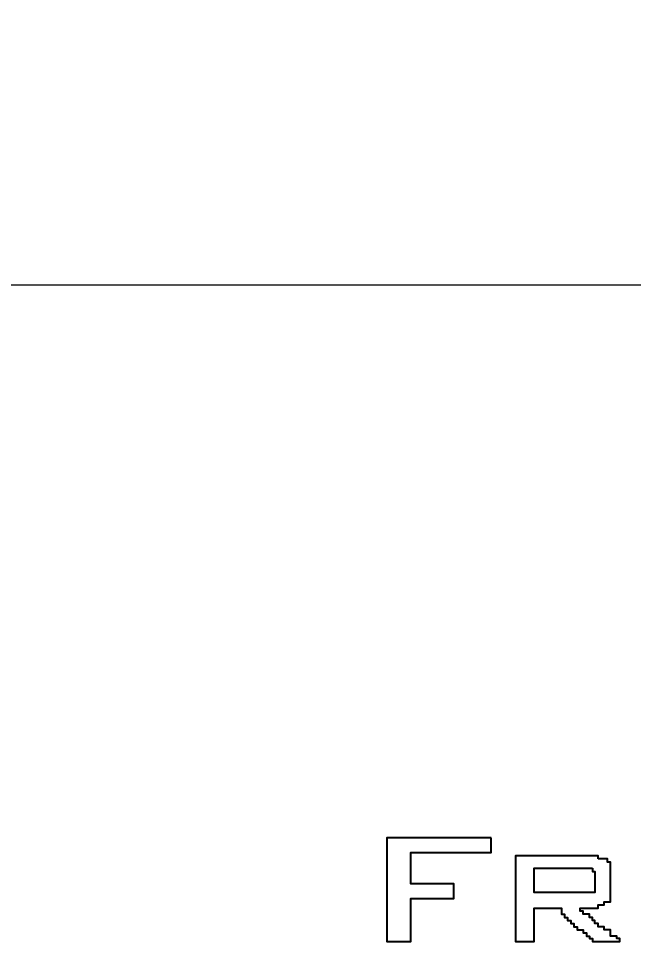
# Model space of a CAD drawing. Header units: millimetres. Extents: x -109 to -14.2, y -107.5 to -24.7.
# Drawn here: x -83.16 to -78.07, y -40.05 to -32.41 of the extents above; entities that cross this region are included whole.
import ezdxf

# ---------------------------------------------------------------- set-up
doc = ezdxf.new("R2010")
doc.units = ezdxf.units.MM
doc.header["$MEASUREMENT"] = 0
doc.layers.add('layer 1', color=7, linetype='Continuous')
doc.styles.get("Standard").update_dxf_attribs({"font": 'Deng.ttf'})
doc.dimstyles.get("Standard").update_dxf_attribs({"dimscale": 20, "dimtxt": 0.18, "dimasz": 0.18, "dimexe": 0.18, "dimexo": 0.0625, "dimgap": 0.09, "dimtad": 0, "dimtih": 1, "dimtoh": 1, "dimdec": 1, "dimzin": 0, "dimdsep": 46, "dimtxsty": 'Standard', "dimcen": 0.09, "dimadec": 0, "dimazin": 0, "dimtfac": 1, "dimtdec": 1, "dimtofl": 0, "dimtmove": 0, "dimatfit": 3, "dimfxl": 1, "dimtolj": 1, "dimtzin": 0, "dimarcsym": 0})

# ---------------------------------------------------------------- blocks, each defined once
blk = doc.blocks.new('*D6')
at = {"color": 0, "lineweight": -2, "transparency": 16777216}
for p, q in [((-85.3248, -35.8599), (-85.3248, -24.6807)), ((-33.3152, -35.8598), (-33.3152, -24.6806)), ((-81.7248, -28.2806), (-65.8387, -28.2806)), ((-36.9152, -28.2806), (-52.8013, -28.2806))]:
    blk.add_line(p, q, dxfattribs=at)
at = {"color": 0, "transparency": 16777216}
for points in [[(-81.7248, -27.6806), (-81.7248, -28.8806), (-85.3248, -28.2807)], [(-36.9152, -27.6806), (-36.9152, -28.8806), (-33.3152, -28.2806)]]:
    blk.add_solid(points, dxfattribs=at)
at = {"layer": 'Defpoints', "color": 0, "transparency": 16777216}
for p in [(-33.3152, -28.2806), (-85.3248, -37.1099), (-33.3152, -37.1098)]:
    blk.add_point(p, dxfattribs=at)
at = {"color": 0, "transparency": 16777216, "insert": (-59.32, -28.2806), "char_height": 3.6, "attachment_point": 5}
blk.add_mtext('\\A1;52.0', dxfattribs=at)

msp = doc.modelspace()

# ---------------------------------------------------------------- linework, layer by layer
at = {"layer": 'layer 1', "color": 0, "lineweight": 18}
msp.add_open_spline([(-85.323, -34.6167), (-85.323, -34.6167), (-33.3209, -34.6167), (-33.3209, -34.6167)], degree=3, dxfattribs=at)
at = {"layer": 'layer 1', "color": 0}
for points, knots in [([(-79.2503, -39.1922), (-79.2503, -39.1922), (-79.2503, -39.3148), (-79.2503, -39.3148), (-79.2503, -39.3148), (-79.2503, -39.3148), (-79.915, -39.3148), (-79.915, -39.3148), (-79.915, -39.3148), (-79.915, -39.3148), (-79.915, -39.3406), (-79.915, -39.3406), (-79.915, -39.3406), (-79.915, -39.4095), (-79.915, -39.4783), (-79.915, -39.5471), (-79.915, -39.5471), (-79.915, -39.5471), (-79.915, -39.573), (-79.915, -39.573), (-79.915, -39.573), (-79.915, -39.573), (-79.5601, -39.573), (-79.5601, -39.573), (-79.5601, -39.573), (-79.5601, -39.573), (-79.5601, -39.6956), (-79.5601, -39.6956), (-79.5601, -39.6956), (-79.5601, -39.6956), (-79.915, -39.6956), (-79.915, -39.6956), (-79.915, -39.6956), (-79.915, -39.6956), (-79.915, -39.7214), (-79.915, -39.7214), (-79.915, -39.7214), (-79.915, -39.8225), (-79.915, -39.9236), (-79.915, -40.0247), (-79.915, -40.0247), (-79.915, -40.0247), (-79.915, -40.0505), (-79.915, -40.0505), (-79.915, -40.0505), (-79.915, -40.0505), (-80.1151, -40.0505), (-80.1151, -40.0505), (-80.1151, -40.0505), (-80.1151, -40.0505), (-80.1151, -40.0247), (-80.1151, -40.0247), (-80.1151, -40.0247), (-80.1151, -39.7558), (-80.1151, -39.4869), (-80.1151, -39.218), (-80.1151, -39.218), (-80.1151, -39.218), (-80.1151, -39.1922), (-80.1151, -39.1922), (-80.1151, -39.1922), (-80.1151, -39.1922), (-79.2503, -39.1922), (-79.2503, -39.1922)], [0, 0, 0, 0, 0.058824, 0.058824, 0.058824, 0.058824, 0.117647, 0.117647, 0.117647, 0.117647, 0.176471, 0.176471, 0.176471, 0.176471, 0.235294, 0.235294, 0.235294, 0.235294, 0.294118, 0.294118, 0.294118, 0.294118, 0.352941, 0.352941, 0.352941, 0.352941, 0.411765, 0.411765, 0.411765, 0.411765, 0.470588, 0.470588, 0.470588, 0.470588, 0.529412, 0.529412, 0.529412, 0.529412, 0.588235, 0.588235, 0.588235, 0.588235, 0.647059, 0.647059, 0.647059, 0.647059, 0.705882, 0.705882, 0.705882, 0.705882, 0.764706, 0.764706, 0.764706, 0.764706, 0.823529, 0.823529, 0.823529, 0.823529, 0.882353, 0.882353, 0.882353, 0.882353, 1, 1, 1, 1]), ([(-78.3662, -39.3665), (-78.3662, -39.3665), (-78.2887, -39.3665), (-78.2887, -39.3665), (-78.2887, -39.3665), (-78.2887, -39.3665), (-78.2887, -39.3923), (-78.2887, -39.3923), (-78.2887, -39.3923), (-78.2887, -39.3923), (-78.2629, -39.3923), (-78.2629, -39.3923), (-78.2629, -39.3923), (-78.2629, -39.3923), (-78.2629, -39.4181), (-78.2629, -39.4181), (-78.2629, -39.4181), (-78.2629, -39.5106), (-78.2629, -39.6031), (-78.2629, -39.6956), (-78.2629, -39.6956), (-78.2629, -39.6956), (-78.2629, -39.7214), (-78.2629, -39.7214), (-78.2629, -39.7214), (-78.2629, -39.7214), (-78.3146, -39.7214), (-78.3146, -39.7214), (-78.3146, -39.7214), (-78.3146, -39.7214), (-78.3146, -39.7472), (-78.3146, -39.7472), (-78.3146, -39.7472), (-78.3146, -39.7472), (-78.3662, -39.7472), (-78.3662, -39.7472), (-78.3662, -39.7472), (-78.3662, -39.7472), (-78.3662, -39.773), (-78.3662, -39.773), (-78.3662, -39.773), (-78.3662, -39.773), (-78.5146, -39.773), (-78.5146, -39.773), (-78.5146, -39.773), (-78.5146, -39.773), (-78.5146, -39.7988), (-78.5146, -39.7988), (-78.5146, -39.7988), (-78.5146, -39.7988), (-78.4888, -39.7988), (-78.4888, -39.7988), (-78.4888, -39.7988), (-78.4888, -39.7988), (-78.4888, -39.8247), (-78.4888, -39.8247), (-78.4888, -39.8247), (-78.4888, -39.8247), (-78.4372, -39.8247), (-78.4372, -39.8247), (-78.4372, -39.8247), (-78.4372, -39.8247), (-78.4372, -39.8505), (-78.4372, -39.8505), (-78.4372, -39.8505), (-78.4372, -39.8505), (-78.4114, -39.8505), (-78.4114, -39.8505), (-78.4114, -39.8505), (-78.4114, -39.8505), (-78.4114, -39.8763), (-78.4114, -39.8763), (-78.4114, -39.8763), (-78.4114, -39.8763), (-78.392, -39.8763), (-78.392, -39.8763), (-78.392, -39.8763), (-78.392, -39.8763), (-78.392, -39.9021), (-78.392, -39.9021), (-78.392, -39.9021), (-78.392, -39.9021), (-78.3662, -39.9021), (-78.3662, -39.9021), (-78.3662, -39.9021), (-78.3662, -39.9021), (-78.3662, -39.9279), (-78.3662, -39.9279), (-78.3662, -39.9279), (-78.3662, -39.9279), (-78.3146, -39.9279), (-78.3146, -39.9279), (-78.3146, -39.9279), (-78.3146, -39.9279), (-78.3146, -39.9537), (-78.3146, -39.9537), (-78.3146, -39.9537), (-78.3146, -39.9537), (-78.2629, -39.9537), (-78.2629, -39.9537), (-78.2629, -39.9537), (-78.2629, -39.9537), (-78.2629, -40.0054), (-78.2629, -40.0054), (-78.2629, -40.0054), (-78.2629, -40.0054), (-78.2113, -40.0054), (-78.2113, -40.0054), (-78.2113, -40.0054), (-78.2113, -40.0054), (-78.2113, -40.0247), (-78.2113, -40.0247), (-78.2113, -40.0247), (-78.2113, -40.0247), (-78.1855, -40.0247), (-78.1855, -40.0247), (-78.1855, -40.0247), (-78.1855, -40.0247), (-78.1855, -40.0505), (-78.1855, -40.0505), (-78.1855, -40.0505), (-78.1855, -40.0505), (-78.4114, -40.0505), (-78.4114, -40.0505), (-78.4114, -40.0505), (-78.4114, -40.0505), (-78.4114, -40.0247), (-78.4114, -40.0247), (-78.4114, -40.0247), (-78.4114, -40.0247), (-78.4372, -40.0247), (-78.4372, -40.0247), (-78.4372, -40.0247), (-78.4372, -40.0247), (-78.4372, -40.0054), (-78.4372, -40.0054), (-78.4372, -40.0054), (-78.4372, -40.0054), (-78.463, -40.0054), (-78.463, -40.0054), (-78.463, -40.0054), (-78.463, -40.0054), (-78.463, -39.9795), (-78.463, -39.9795), (-78.463, -39.9795), (-78.463, -39.9795), (-78.4888, -39.9795), (-78.4888, -39.9795), (-78.4888, -39.9795), (-78.4888, -39.9795), (-78.4888, -39.9537), (-78.4888, -39.9537), (-78.4888, -39.9537), (-78.4888, -39.9537), (-78.5404, -39.9537), (-78.5404, -39.9537), (-78.5404, -39.9537), (-78.5404, -39.9537), (-78.5404, -39.9279), (-78.5404, -39.9279), (-78.5404, -39.9279), (-78.5404, -39.9279), (-78.5662, -39.9279), (-78.5662, -39.9279), (-78.5662, -39.9279), (-78.5662, -39.9279), (-78.5662, -39.9021), (-78.5662, -39.9021), (-78.5662, -39.9021), (-78.5662, -39.9021), (-78.592, -39.9021), (-78.592, -39.9021), (-78.592, -39.9021), (-78.592, -39.9021), (-78.592, -39.8763), (-78.592, -39.8763), (-78.592, -39.8763), (-78.592, -39.8763), (-78.6179, -39.8763), (-78.6179, -39.8763), (-78.6179, -39.8763), (-78.6179, -39.8763), (-78.6179, -39.8505), (-78.6179, -39.8505), (-78.6179, -39.8505), (-78.6179, -39.8505), (-78.6437, -39.8505), (-78.6437, -39.8505), (-78.6437, -39.8505), (-78.6437, -39.8505), (-78.6437, -39.8247), (-78.6437, -39.8247), (-78.6437, -39.8247), (-78.6437, -39.8247), (-78.6695, -39.8247), (-78.6695, -39.8247), (-78.6695, -39.8247), (-78.6695, -39.8247), (-78.6695, -39.773), (-78.6695, -39.773), (-78.6695, -39.773), (-78.6695, -39.773), (-78.8954, -39.773), (-78.8954, -39.773), (-78.8954, -39.773), (-78.8954, -39.773), (-78.8954, -39.7988), (-78.8954, -39.7988), (-78.8954, -39.7988), (-78.8954, -39.8741), (-78.8954, -39.9494), (-78.8954, -40.0247), (-78.8954, -40.0247), (-78.8954, -40.0247), (-78.8954, -40.0505), (-78.8954, -40.0505), (-78.8954, -40.0505), (-78.8954, -40.0505), (-79.0503, -40.0505), (-79.0503, -40.0505), (-79.0503, -40.0505), (-79.0503, -40.0505), (-79.0503, -40.0247), (-79.0503, -40.0247), (-79.0503, -40.0247), (-79.0503, -39.8053), (-79.0503, -39.5859), (-79.0503, -39.3665), (-79.0503, -39.3665), (-79.0503, -39.3665), (-79.0503, -39.3406), (-79.0503, -39.3406), (-79.0503, -39.3406), (-79.0503, -39.3406), (-78.3662, -39.3406), (-78.3662, -39.3406), (-78.3662, -39.3406), (-78.3662, -39.3406), (-78.3662, -39.3665), (-78.3662, -39.3665)], [0, 0, 0, 0, 0.016393, 0.016393, 0.016393, 0.016393, 0.032787, 0.032787, 0.032787, 0.032787, 0.04918, 0.04918, 0.04918, 0.04918, 0.065574, 0.065574, 0.065574, 0.065574, 0.081967, 0.081967, 0.081967, 0.081967, 0.098361, 0.098361, 0.098361, 0.098361, 0.114754, 0.114754, 0.114754, 0.114754, 0.131148, 0.131148, 0.131148, 0.131148, 0.147541, 0.147541, 0.147541, 0.147541, 0.163934, 0.163934, 0.163934, 0.163934, 0.180328, 0.180328, 0.180328, 0.180328, 0.196721, 0.196721, 0.196721, 0.196721, 0.213115, 0.213115, 0.213115, 0.213115, 0.229508, 0.229508, 0.229508, 0.229508, 0.245902, 0.245902, 0.245902, 0.245902, 0.262295, 0.262295, 0.262295, 0.262295, 0.278689, 0.278689, 0.278689, 0.278689, 0.295082, 0.295082, 0.295082, 0.295082, 0.311475, 0.311475, 0.311475, 0.311475, 0.327869, 0.327869, 0.327869, 0.327869, 0.344262, 0.344262, 0.344262, 0.344262, 0.360656, 0.360656, 0.360656, 0.360656, 0.377049, 0.377049, 0.377049, 0.377049, 0.393443, 0.393443, 0.393443, 0.393443, 0.409836, 0.409836, 0.409836, 0.409836, 0.42623, 0.42623, 0.42623, 0.42623, 0.442623, 0.442623, 0.442623, 0.442623, 0.459016, 0.459016, 0.459016, 0.459016, 0.47541, 0.47541, 0.47541, 0.47541, 0.491803, 0.491803, 0.491803, 0.491803, 0.508197, 0.508197, 0.508197, 0.508197, 0.52459, 0.52459, 0.52459, 0.52459, 0.540984, 0.540984, 0.540984, 0.540984, 0.557377, 0.557377, 0.557377, 0.557377, 0.57377, 0.57377, 0.57377, 0.573771, 0.590164, 0.590164, 0.590164, 0.590164, 0.606557, 0.606557, 0.606557, 0.606557, 0.622951, 0.622951, 0.622951, 0.622951, 0.639344, 0.639344, 0.639344, 0.639344, 0.655738, 0.655738, 0.655738, 0.655738, 0.672131, 0.672131, 0.672131, 0.672131, 0.688525, 0.688525, 0.688525, 0.688525, 0.704918, 0.704918, 0.704918, 0.704918, 0.721311, 0.721311, 0.721311, 0.721311, 0.737705, 0.737705, 0.737705, 0.737705, 0.754098, 0.754098, 0.754098, 0.754098, 0.770492, 0.770492, 0.770492, 0.770492, 0.786885, 0.786885, 0.786885, 0.786885, 0.803279, 0.803279, 0.803279, 0.803279, 0.819672, 0.819672, 0.819672, 0.819672, 0.836066, 0.836066, 0.836066, 0.836066, 0.852459, 0.852459, 0.852459, 0.852459, 0.868852, 0.868852, 0.868852, 0.868852, 0.885246, 0.885246, 0.885246, 0.885246, 0.901639, 0.901639, 0.901639, 0.901639, 0.918033, 0.918033, 0.918033, 0.918033, 0.934426, 0.934426, 0.934426, 0.934426, 0.95082, 0.95082, 0.95082, 0.95082, 0.967213, 0.967213, 0.967213, 0.967213, 1, 1, 1, 1]), ([(-78.4114, -39.4439), (-78.4114, -39.4439), (-78.8954, -39.4439), (-78.8954, -39.4439), (-78.8954, -39.4439), (-78.8954, -39.4439), (-78.8954, -39.4697), (-78.8954, -39.4697), (-78.8954, -39.4697), (-78.8954, -39.5192), (-78.8954, -39.5687), (-78.8954, -39.6181), (-78.8954, -39.6181), (-78.8954, -39.6181), (-78.8954, -39.6439), (-78.8954, -39.6439), (-78.8954, -39.6439), (-78.8954, -39.6439), (-78.392, -39.6439), (-78.392, -39.6439), (-78.392, -39.6439), (-78.392, -39.6439), (-78.392, -39.6181), (-78.392, -39.6181), (-78.392, -39.6181), (-78.392, -39.5773), (-78.392, -39.5364), (-78.392, -39.4955), (-78.392, -39.4955), (-78.392, -39.4955), (-78.392, -39.4697), (-78.392, -39.4697), (-78.392, -39.4697), (-78.392, -39.4697), (-78.4114, -39.4697), (-78.4114, -39.4697), (-78.4114, -39.4697), (-78.4114, -39.4697), (-78.4114, -39.4439), (-78.4114, -39.4439)], [0, 0, 0, 0, 0.090909, 0.090909, 0.090909, 0.090909, 0.181818, 0.181818, 0.181818, 0.181818, 0.272727, 0.272727, 0.272727, 0.272727, 0.363636, 0.363636, 0.363636, 0.363636, 0.454545, 0.454545, 0.454545, 0.454545, 0.545455, 0.545455, 0.545455, 0.545455, 0.636364, 0.636364, 0.636364, 0.636364, 0.727273, 0.727273, 0.727273, 0.727273, 0.818182, 0.818182, 0.818182, 0.818182, 1, 1, 1, 1])]:
    msp.add_open_spline(points, degree=3, knots=knots, dxfattribs=at)

# ---------------------------------------------------------------- dimensions: what is measured, and where the dimension line sits
dim = msp.add_aligned_dim(p1=(-85.3248, -37.1099), p2=(-33.3152, -37.1098), distance=8.8292, dimstyle='Standard')
dim.commit()
dim.dimension.update_dxf_attribs({"geometry": '*D6', "text_midpoint": (-59.32, -28.2806)})

doc.saveas('drawing.dxf')
